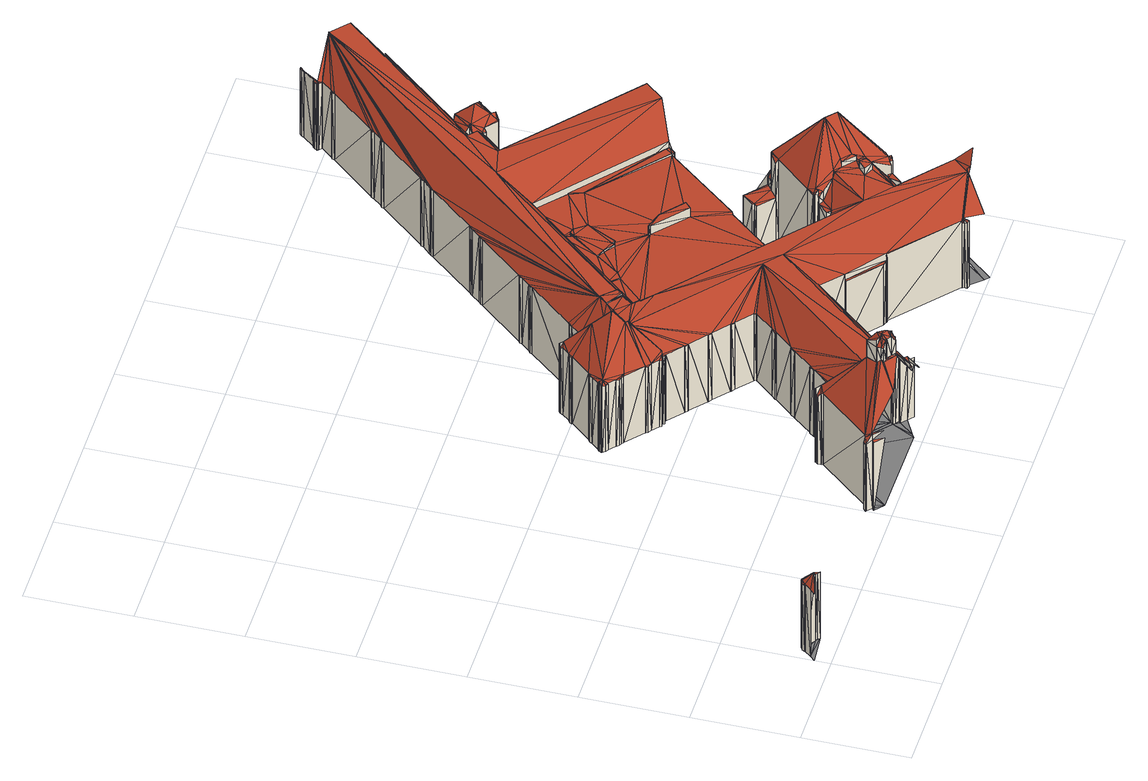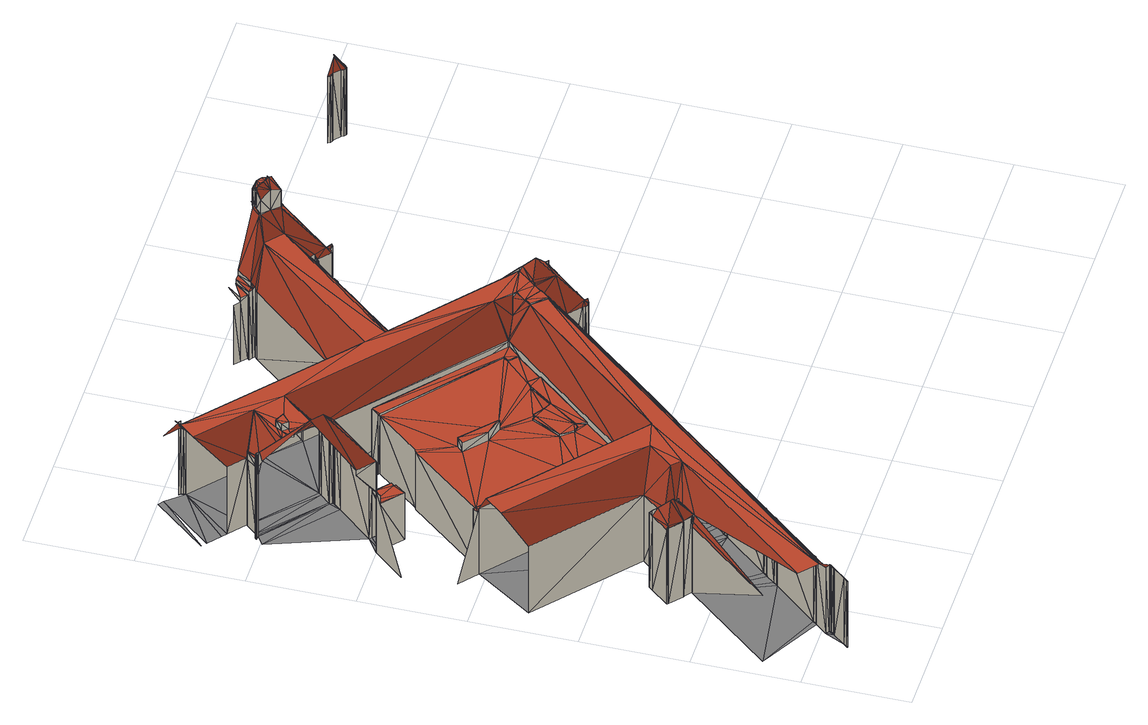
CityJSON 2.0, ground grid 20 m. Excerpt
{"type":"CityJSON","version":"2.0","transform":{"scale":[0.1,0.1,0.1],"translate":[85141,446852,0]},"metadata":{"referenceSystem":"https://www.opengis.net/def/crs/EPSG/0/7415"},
"CityObjects":{
"building1":{"type":"Building","attributes":{"oorspronkelijk_bouwjaar":1945,"status":"Pand in gebruik","geconstateerd":false,"h_maaiveld":0.002,"dak_type":"slanted","pw_datum":"2013-12-01","pw_actueel":"yes","pw_bron":"ahn3","reconstructie_methode":"tudelft3d-geoflow","versie_methode":"v21.03.1","kas_warenhuis":false,"ondergronds_type":"above ground","lod11_replace":false,"reconstruction_skipped":false},"geometry":[{"type":"MultiSurface","lod":"2.2","boundaries":[[[0,1,2]],[[1,3,4]],[[3,5,4]],[[0,3,1]],[[6,7,4]],[[8,9,5]],[[3,8,5]],[[8,10,9]],[[11,5,9]],[[3,10,8]],[[10,11,9]],[[5,12,4]],[[13,10,3]],[[10,14,11]],[[0,15,3]],[[13,3,16]],[[5,11,17]],[[18,14,10]],[[10,13,18]],[[3,15,16]],[[13,14,18]],[[19,11,14]],[[13,20,14]],[[21,20,13]],[[22,15,0]],[[14,20,23]],[[13,16,21]],[[21,23,20]],[[16,23,21]],[[16,24,23]],[[25,24,16]],[[23,24,26]],[[15,25,16]],[[25,22,24]],[[22,0,27]],[[24,22,26]],[[15,22,25]],[[23,19,14]],[[19,17,11]],[[23,26,19]],[[22,28,26]],[[28,19,26]],[[5,17,12]],[[12,6,4]],[[28,22,27]],[[28,17,19]],[[29,27,0]],[[27,17,28]],[[27,29,17]],[[30,29,0]],[[29,12,17]],[[29,31,12]],[[31,32,12]],[[12,32,33]],[[34,31,29]],[[31,34,32]],[[34,33,32]],[[33,6,12]],[[30,34,29]],[[34,6,33]],[[34,30,35]],[[35,6,34]],[[30,6,35]],[[36,37,38]],[[39,36,38]],[[36,40,37]],[[38,37,40]],[[36,39,41]],[[39,38,42]],[[43,42,44]],[[41,40,36]],[[45,39,46]],[[46,39,42]],[[46,42,43]],[[38,40,47]],[[39,48,41]],[[39,45,48]],[[47,42,38]],[[43,44,49]],[[50,45,46]],[[51,45,50]],[[51,52,45]],[[51,50,52]],[[41,47,40]],[[44,42,53]],[[43,49,46]],[[45,52,48]],[[48,47,41]],[[47,54,42]],[[48,55,47]],[[56,55,48]],[[48,52,57]],[[50,46,58]],[[52,50,58]],[[54,53,42]],[[48,57,56]],[[55,54,47]],[[56,54,55]],[[57,54,56]],[[52,59,57]],[[60,53,54]],[[57,60,54]],[[61,62,52]],[[52,62,59]],[[59,63,57]],[[64,57,63]],[[57,64,65]],[[65,60,57]],[[61,66,62]],[[61,67,66]],[[68,62,66]],[[69,62,68]],[[60,70,53]],[[68,66,71]],[[69,72,62]],[[73,69,68]],[[72,59,62]],[[72,69,74]],[[73,68,71]],[[72,63,59]],[[74,63,72]],[[73,75,69]],[[76,74,69]],[[77,73,78]],[[79,73,71]],[[80,74,81]],[[73,77,75]],[[75,76,69]],[[78,73,79]],[[78,75,77]],[[81,74,76]],[[66,67,71]],[[79,71,82]],[[83,81,76]],[[78,79,82]],[[80,84,74]],[[74,84,63]],[[78,85,75]],[[86,78,82]],[[75,85,76]],[[83,76,85]],[[71,67,82]],[[85,81,83]],[[80,81,84]],[[78,86,85]],[[86,82,87]],[[84,88,63]],[[63,88,64]],[[87,82,89]],[[85,86,90]],[[87,91,86]],[[85,92,81]],[[86,91,93]],[[81,92,84]],[[90,86,94]],[[85,90,95]],[[94,86,93]],[[91,89,96]],[[64,88,97]],[[98,96,99]],[[70,100,53]],[[64,97,65]],[[95,92,85]],[[91,96,101]],[[84,102,88]],[[94,95,90]],[[93,91,101]],[[101,96,98]],[[88,102,97]],[[93,101,103]],[[101,98,103]],[[65,104,60]],[[93,103,105]],[[104,106,60]],[[94,92,95]],[[103,98,105]],[[107,60,106]],[[108,104,65]],[[109,94,93]],[[104,107,106]],[[110,111,107]],[[108,107,104]],[[108,110,107]],[[92,102,84]],[[110,112,111]],[[109,93,105]],[[113,107,111]],[[112,110,108]],[[97,114,65]],[[109,115,94]],[[94,115,92]],[[112,113,111]],[[116,60,107]],[[114,108,65]],[[112,117,113]],[[118,119,112]],[[112,119,117]],[[116,107,113]],[[112,108,114]],[[98,120,105]],[[118,112,114]],[[117,116,113]],[[121,119,118]],[[119,121,117]],[[122,97,102]],[[115,109,123]],[[123,109,105]],[[115,123,92]],[[92,123,102]],[[118,114,121]],[[121,116,117]],[[122,114,97]],[[121,124,116]],[[123,105,125]],[[124,121,114]],[[120,125,105]],[[123,125,102]],[[102,125,126]],[[124,127,116]],[[70,60,116]],[[126,122,102]],[[126,125,120]],[[127,70,116]],[[114,128,124]],[[124,128,127]],[[122,129,114]],[[114,129,128]],[[128,70,127]],[[120,130,126]],[[131,129,122]],[[98,132,120]],[[126,130,122]],[[133,129,131]],[[129,133,134]],[[128,129,134]],[[133,131,134]],[[128,135,70]],[[135,136,70]],[[70,136,137]],[[135,128,138]],[[138,128,134]],[[135,138,136]],[[138,137,136]],[[138,139,137]],[[139,138,134]],[[139,140,137]],[[141,142,143]],[[144,141,143]],[[145,141,144]],[[145,142,141]],[[146,147,142]],[[145,146,142]],[[144,143,148]],[[146,149,147]],[[148,143,150]],[[147,151,142]],[[152,146,145]],[[143,142,151]],[[143,151,150]],[[147,149,151]],[[152,149,146]],[[153,145,144]],[[131,122,154]],[[153,144,148]],[[148,150,155]],[[152,145,153]],[[149,156,151]],[[150,151,157]],[[156,158,151]],[[159,148,155]],[[149,152,153]],[[157,155,150]],[[159,160,148]],[[160,153,148]],[[161,151,158]],[[156,149,162]],[[159,155,157]],[[156,161,158]],[[160,159,157]],[[157,151,161]],[[131,154,134]],[[149,153,162]],[[154,139,134]],[[139,163,140]],[[162,161,156]],[[160,157,164]],[[164,153,160]],[[165,157,161]],[[164,157,165]],[[162,153,166]],[[120,167,130]],[[162,168,161]],[[70,137,169]],[[170,165,171]],[[164,165,170]],[[170,171,172]],[[165,173,171]],[[172,164,170]],[[172,171,173]],[[174,153,164]],[[168,165,161]],[[137,140,175]],[[165,176,173]],[[177,164,172]],[[172,173,178]],[[154,122,179]],[[166,168,162]],[[180,172,178]],[[176,178,173]],[[180,177,172]],[[154,163,139]],[[132,167,120]],[[181,176,165]],[[174,164,177]],[[180,178,176]],[[177,180,176]],[[166,153,182]],[[181,165,168]],[[177,176,183]],[[183,176,184]],[[181,184,176]],[[174,177,183]],[[183,184,181]],[[166,185,168]],[[186,181,187]],[[174,183,181]],[[70,169,100]],[[174,181,186]],[[185,188,168]],[[168,189,181]],[[189,168,188]],[[185,166,182]],[[185,190,188]],[[140,163,175]],[[191,190,185]],[[190,189,188]],[[191,185,182]],[[192,193,163]],[[154,192,163]],[[186,187,194]],[[191,189,190]],[[182,189,191]],[[186,194,174]],[[187,181,195]],[[192,196,193]],[[179,122,197]],[[163,193,198]],[[154,179,192]],[[132,199,167]],[[200,196,192]],[[198,193,196]],[[179,200,192]],[[201,199,202]],[[169,137,175]],[[153,174,203]],[[169,204,100]],[[194,187,195]],[[200,198,196]],[[167,205,130]],[[179,198,200]],[[206,207,208]],[[130,205,209]],[[202,208,210]],[[189,211,181]],[[182,153,212]],[[163,198,175]],[[182,211,189]],[[167,199,201]],[[213,195,214]],[[194,195,213]],[[213,214,215]],[[195,216,214]],[[215,194,213]],[[215,214,216]],[[195,217,216]],[[218,194,215]],[[197,122,219]],[[215,216,217]],[[201,202,210]],[[204,169,220]],[[221,215,217]],[[221,218,215]],[[203,174,194]],[[208,207,222]],[[218,221,217]],[[179,223,198]],[[210,208,222]],[[224,204,220]],[[206,225,207]],[[218,217,226]],[[167,201,227]],[[227,205,167]],[[228,153,203]],[[226,217,229]],[[230,211,182]],[[205,231,169]],[[227,201,231]],[[205,169,209]],[[225,232,233]],[[227,231,205]],[[169,231,234]],[[231,201,210]],[[235,153,228]],[[169,234,220]],[[198,223,175]],[[209,169,175]],[[236,229,217]],[[226,237,218]],[[226,229,238]],[[218,239,194]],[[238,229,240]],[[240,226,238]],[[231,241,234]],[[220,234,242]],[[240,229,243]],[[207,220,242]],[[212,153,235]],[[241,231,210]],[[242,234,244]],[[222,207,242]],[[241,244,234]],[[207,233,220]],[[210,222,241]],[[244,222,242]],[[241,222,244]],[[237,226,240]],[[236,243,229]],[[245,240,243]],[[237,246,218]],[[197,223,179]],[[230,182,212]],[[225,233,207]],[[220,233,224]],[[181,247,195]],[[245,243,236]],[[237,240,245]],[[248,249,250]],[[251,249,248]],[[251,236,249]],[[245,236,251]],[[248,250,252]],[[252,250,249]],[[253,251,248]],[[252,249,236]],[[253,245,251]],[[218,246,239]],[[254,237,245]],[[253,248,252]],[[233,255,224]],[[239,203,194]],[[253,256,245]],[[254,245,256]],[[246,237,254]],[[257,258,211]],[[230,257,211]],[[259,256,253]],[[254,256,259]],[[260,253,252]],[[259,253,261]],[[257,262,258]],[[211,258,263]],[[230,262,257]],[[254,259,264]],[[265,122,130]],[[255,266,224]],[[261,253,260]],[[267,260,252]],[[259,261,264]],[[262,263,258]],[[261,260,267]],[[264,261,267]],[[211,247,181]],[[175,223,268]],[[195,247,217]],[[211,263,269]],[[270,262,230]],[[246,254,271]],[[262,269,263]],[[272,273,223]],[[197,272,223]],[[270,269,262]],[[272,274,273]],[[223,273,274]],[[197,275,272]],[[276,246,271]],[[264,277,254]],[[264,267,278]],[[270,230,212]],[[247,236,217]],[[275,274,272]],[[223,274,268]],[[275,197,219]],[[239,279,203]],[[271,254,277]],[[235,228,203]],[[270,280,269]],[[275,268,274]],[[219,268,275]],[[277,264,278]],[[281,280,270]],[[279,282,203]],[[283,270,212]],[[283,281,270]],[[284,271,277]],[[203,285,235]],[[247,211,269]],[[286,278,287]],[[288,269,280]],[[277,278,286]],[[281,289,280]],[[286,287,290]],[[289,291,280]],[[292,287,278]],[[284,277,286]],[[285,212,235]],[[293,280,291]],[[294,289,281]],[[295,286,290]],[[292,290,287]],[[295,284,286]],[[289,293,291]],[[294,293,289]],[[283,294,281]],[[219,296,268]],[[295,290,292]],[[284,295,292]],[[219,122,265]],[[297,294,283]],[[294,298,293]],[[297,299,294]],[[300,280,293]],[[203,282,285]],[[301,271,284]],[[294,299,298]],[[297,283,299]],[[293,298,302]],[[130,209,303]],[[299,304,298]],[[305,299,283]],[[304,306,298]],[[302,298,306]],[[304,299,305]],[[300,293,302]],[[304,305,306]],[[305,302,306]],[[280,300,288]],[[305,307,302]],[[308,305,283]],[[309,212,285]],[[308,307,305]],[[288,247,269]],[[284,292,310]],[[307,308,302]],[[283,311,308]],[[312,212,309]],[[212,313,283]],[[308,300,302]],[[314,212,312]],[[315,212,314]],[[308,316,300]],[[301,317,271]],[[279,318,282]],[[252,236,319]],[[308,311,320]],[[300,316,288]],[[320,316,308]],[[311,288,320]],[[320,288,316]],[[285,282,321]],[[322,296,219]],[[323,321,282]],[[252,319,267]],[[285,321,324]],[[285,324,309]],[[321,323,324]],[[309,324,323]],[[313,212,315]],[[301,284,310]],[[311,283,313]],[[325,309,323]],[[323,282,326]],[[325,312,309]],[[312,327,328]],[[328,314,312]],[[328,327,314]],[[311,247,288]],[[325,323,326]],[[326,312,325]],[[327,312,326]],[[327,326,314]],[[279,329,318]],[[330,310,331]],[[319,278,267]],[[301,310,330]],[[209,175,303]],[[330,331,332]],[[333,301,330]],[[334,331,310]],[[313,247,311]],[[282,318,326]],[[333,330,332]],[[334,332,331]],[[317,301,333]],[[335,336,296]],[[322,335,296]],[[337,315,314]],[[333,332,334]],[[317,333,334]],[[326,337,314]],[[338,313,315]],[[335,339,336]],[[279,340,329]],[[322,341,335]],[[336,339,296]],[[313,338,247]],[[292,278,342]],[[319,236,247]],[[175,268,343]],[[344,339,335]],[[341,344,335]],[[317,334,345]],[[341,339,344]],[[346,338,315]],[[338,347,247]],[[346,315,337]],[[292,342,310]],[[318,329,348]],[[326,318,349]],[[337,326,349]],[[329,350,348]],[[348,350,351]],[[352,317,345]],[[347,353,247]],[[354,346,337]],[[318,348,349]],[[354,337,355]],[[338,346,347]],[[348,351,356]],[[357,345,358]],[[342,334,310]],[[350,329,340]],[[352,345,357]],[[341,359,339]],[[317,265,271]],[[357,358,360]],[[345,360,358]],[[361,352,357]],[[351,350,362]],[[265,322,219]],[[361,357,360]],[[363,360,345]],[[364,352,361]],[[365,346,354]],[[349,348,356]],[[361,360,363]],[[366,337,349]],[[354,367,365]],[[364,361,363]],[[347,368,353]],[[337,366,355]],[[268,296,343]],[[367,354,355]],[[368,369,353]],[[362,356,351]],[[347,370,368]],[[369,371,353]],[[340,362,350]],[[346,370,347]],[[368,371,369]],[[345,334,342]],[[370,371,368]],[[319,247,353]],[[349,356,366]],[[356,355,366]],[[364,363,372]],[[279,265,340]],[[373,359,341]],[[362,355,356]],[[365,374,346]],[[346,374,375]],[[342,278,319]],[[367,376,365]],[[367,355,374]],[[342,363,345]],[[265,341,322]],[[374,355,362]],[[265,130,377]],[[376,374,365]],[[375,374,378]],[[379,364,372]],[[376,367,374]],[[319,353,371]],[[343,296,339]],[[377,130,303]],[[352,265,317]],[[340,380,362]],[[363,342,372]],[[381,382,359]],[[373,381,359]],[[379,372,383]],[[381,384,382]],[[383,372,385]],[[359,382,385]],[[373,384,381]],[[384,379,383]],[[384,385,382]],[[384,383,385]],[[374,362,386]],[[265,352,364]],[[265,373,341]],[[342,385,372]],[[340,387,380]],[[362,380,386]],[[303,175,343]],[[343,339,359]],[[374,386,388]],[[379,265,364]],[[389,370,346]],[[370,389,371]],[[380,390,386]],[[388,386,390]],[[380,387,390]],[[388,390,391]],[[387,391,390]],[[265,384,373]],[[388,391,319]],[[265,379,384]],[[391,342,319]],[[385,343,359]],[[319,371,392]],[[340,265,377]],[[389,392,371]],[[389,346,393]],[[394,393,346]],[[395,319,392]],[[396,394,346]],[[303,343,397]],[[397,343,398]],[[377,303,397]],[[389,399,392]],[[399,400,392]],[[340,401,387]],[[397,398,402]],[[389,393,399]],[[400,395,392]],[[399,395,400]],[[393,395,399]],[[342,403,385]],[[377,397,402]],[[402,398,404]],[[393,405,395]],[[391,403,342]],[[387,401,391]],[[375,378,406]],[[340,377,407]],[[394,405,393]],[[408,404,409]],[[410,404,408]],[[411,396,346]],[[402,404,410]],[[374,412,378]],[[403,343,385]],[[374,388,413]],[[394,414,405]],[[414,415,405]],[[415,416,405]],[[414,394,396]],[[414,416,415]],[[396,416,414]],[[408,409,417]],[[377,402,418]],[[409,404,419]],[[410,408,417]],[[388,319,420]],[[402,410,421]],[[417,409,419]],[[403,398,343]],[[410,417,421]],[[418,402,421]],[[422,411,346]],[[319,395,420]],[[403,404,398]],[[417,419,423]],[[423,419,424]],[[425,422,346]],[[396,426,416]],[[424,419,427]],[[423,424,428]],[[417,423,421]],[[428,424,429]],[[430,428,431]],[[432,428,429]],[[431,428,432]],[[429,424,427]],[[421,423,428]],[[430,421,428]],[[429,427,432]],[[433,430,431]],[[431,432,427]],[[418,430,433]],[[433,431,427]],[[407,401,340]],[[418,421,430]],[[425,346,434]],[[403,419,404]],[[395,405,420]],[[391,401,403]],[[405,416,420]],[[411,426,396]],[[419,403,427]],[[377,418,435]],[[433,427,436]],[[436,418,433]],[[434,346,437]],[[435,407,377]],[[374,413,412]],[[413,388,420]],[[426,420,416]],[[436,427,438]],[[412,406,378]],[[411,439,426]],[[439,440,426]],[[440,441,426]],[[439,411,422]],[[439,441,440]],[[422,441,439]],[[346,375,442]],[[422,443,441]],[[435,418,436]],[[425,443,422]],[[407,444,401]],[[445,438,446]],[[445,446,447]],[[448,447,449]],[[448,449,450]],[[436,438,445]],[[446,438,451]],[[425,452,443]],[[447,446,451]],[[453,447,448]],[[449,447,451]],[[436,445,454]],[[455,438,427]],[[447,454,445]],[[456,449,451]],[[457,453,448]],[[458,448,450]],[[449,456,450]],[[457,448,458]],[[455,427,403]],[[453,454,447]],[[452,459,443]],[[451,438,456]],[[460,454,453]],[[460,453,457]],[[407,461,444]],[[459,462,443]],[[452,425,434]],[[401,444,403]],[[452,462,459]],[[444,463,403]],[[434,462,452]],[[407,464,461]],[[420,426,441]],[[465,463,444]],[[444,461,465]],[[466,465,461]],[[467,466,461]],[[467,464,466]],[[467,461,464]],[[441,443,420]],[[466,468,465]],[[465,469,463]],[[466,464,468]],[[470,436,454]],[[460,470,454]],[[407,471,464]],[[468,469,465]],[[420,443,462]],[[407,472,473]],[[472,407,435]],[[460,474,475]],[[464,476,468]],[[477,478,468]],[[468,479,469]],[[478,480,481]],[[480,482,481]],[[478,479,468]],[[478,481,479]],[[483,480,478]],[[481,482,479]],[[484,480,483]],[[484,482,480]],[[485,486,482]],[[484,485,482]],[[463,487,403]],[[477,468,476]],[[488,478,477]],[[483,478,489]],[[483,489,484]],[[488,477,476]],[[488,489,478]],[[485,490,486]],[[407,473,491]],[[486,490,482]],[[492,485,484]],[[490,479,482]],[[475,470,460]],[[491,471,407]],[[464,471,476]],[[434,493,462]],[[435,436,470]],[[484,489,492]],[[494,490,485]],[[492,494,485]],[[489,488,471]],[[488,476,471]],[[492,490,494]],[[463,469,495]],[[438,496,497]],[[472,498,473]],[[489,471,499]],[[475,435,470]],[[455,403,487]],[[493,420,462]],[[500,469,479]],[[501,435,475]],[[501,475,502]],[[472,435,503]],[[497,504,505]],[[506,473,507]],[[435,501,502]],[[506,508,473]],[[491,509,471]],[[455,510,438]],[[499,471,509]],[[472,511,512]],[[413,420,513]],[[507,473,498]],[[472,514,498]],[[491,473,508]],[[509,491,499]],[[463,495,487]],[[506,507,515]],[[472,503,511]],[[515,508,506]],[[413,513,406]],[[472,512,516]],[[489,517,492]],[[437,493,434]],[[491,518,499]],[[479,490,519]],[[435,502,503]],[[518,491,508]],[[438,510,520]],[[413,406,412]],[[492,521,490]],[[507,498,522]],[[516,523,472]],[[515,507,524]],[[514,472,523]],[[489,499,517]],[[524,507,522]],[[515,524,508]],[[499,518,525]],[[524,522,508]],[[520,496,438]],[[518,526,525]],[[502,527,503]],[[469,528,495]],[[529,518,508]],[[529,508,522]],[[498,514,522]],[[526,518,529]],[[530,512,531]],[[511,532,512]],[[511,455,532]],[[531,512,532]],[[532,455,487]],[[528,469,500]],[[526,533,525]],[[530,516,512]],[[531,516,530]],[[534,526,529]],[[534,533,526]],[[529,522,535]],[[511,510,455]],[[536,375,406]],[[531,532,537]],[[495,532,487]],[[522,514,535]],[[517,499,525]],[[479,519,500]],[[511,503,538]],[[539,534,529]],[[529,535,540]],[[531,541,516]],[[539,529,540]],[[542,534,539]],[[533,534,542]],[[539,540,535]],[[542,539,533]],[[517,543,492]],[[543,521,492]],[[538,510,511]],[[437,346,442]],[[535,544,539]],[[541,531,537]],[[537,532,495]],[[544,533,539]],[[514,544,535]],[[545,514,523]],[[514,545,544]],[[546,547,548]],[[516,549,523]],[[523,544,545]],[[519,490,521]],[[437,550,493]],[[517,525,533]],[[551,549,516]],[[541,551,516]],[[550,552,493]],[[553,547,546]],[[554,555,553]],[[550,437,556]],[[552,557,493]],[[553,555,547]],[[523,549,558]],[[551,541,549]],[[550,557,552]],[[541,537,549]],[[546,548,559]],[[558,560,523]],[[558,549,537]],[[537,495,528]],[[556,557,550]],[[523,561,544]],[[560,562,523]],[[558,537,528]],[[547,563,548]],[[553,546,559]],[[500,558,528]],[[560,558,562]],[[523,562,561]],[[562,558,500]],[[554,564,555]],[[565,554,553]],[[547,555,564]],[[566,533,544]],[[559,548,563]],[[562,500,567]],[[568,562,567]],[[556,569,557]],[[568,570,562]],[[500,571,567]],[[513,420,572]],[[561,562,570]],[[568,567,571]],[[571,500,573]],[[570,568,571]],[[420,493,574]],[[570,571,575]],[[576,570,575]],[[533,566,517]],[[565,564,554]],[[561,570,577]],[[571,573,575]],[[570,576,577]],[[561,566,544]],[[577,578,561]],[[569,579,557]],[[580,559,543]],[[521,559,563]],[[559,581,553]],[[543,559,521]],[[553,581,565]],[[582,563,547]],[[580,581,559]],[[569,583,579]],[[584,406,585]],[[586,580,543]],[[583,587,579]],[[588,543,517]],[[564,582,547]],[[566,561,589]],[[587,590,579]],[[583,569,591]],[[583,590,587]],[[521,563,582]],[[591,590,583]],[[574,493,557]],[[586,581,580]],[[406,513,592]],[[588,586,543]],[[565,593,564]],[[565,581,594]],[[566,595,517]],[[586,596,581]],[[581,596,597]],[[588,596,586]],[[579,574,557]],[[517,595,588]],[[593,565,594]],[[594,581,597]],[[596,594,597]],[[593,582,564]],[[598,521,582]],[[599,594,596]],[[588,600,596]],[[599,596,601]],[[579,590,574]],[[599,593,594]],[[602,593,599]],[[602,599,601]],[[601,596,600]],[[595,600,588]],[[602,601,593]],[[593,598,582]],[[585,406,592]],[[601,598,593]],[[603,420,574]],[[604,584,585]],[[591,605,590]],[[572,420,603]],[[606,604,585]],[[601,607,598]],[[592,513,572]],[[608,574,590]],[[584,604,609]],[[610,605,591]],[[606,611,604]],[[590,612,608]],[[606,574,613]],[[585,614,606]],[[609,615,584]],[[590,605,616]],[[442,375,536]],[[604,611,609]],[[590,616,612]],[[556,437,442]],[[613,611,606]],[[613,574,608]],[[584,615,617]],[[569,556,442]],[[618,619,609]],[[572,603,620]],[[610,621,605]],[[609,619,615]],[[609,611,618]],[[622,619,623]],[[611,619,618]],[[621,624,605]],[[622,625,619]],[[536,406,584]],[[626,605,624]],[[621,610,627]],[[619,625,615]],[[614,585,592]],[[623,619,611]],[[621,626,624]],[[628,629,622]],[[622,629,625]],[[630,622,623]],[[628,622,630]],[[627,626,621]],[[606,631,574]],[[625,629,615]],[[591,569,442]],[[623,611,632]],[[629,628,630]],[[632,611,613]],[[633,623,632]],[[630,623,633]],[[612,613,608]],[[632,613,633]],[[633,613,612]],[[627,634,626]],[[629,617,615]],[[574,631,603]],[[605,626,635]],[[633,612,636]],[[630,633,637]],[[638,634,627]],[[630,639,629]],[[640,633,636]],[[636,612,641]],[[633,640,642]],[[633,642,637]],[[638,643,634]],[[630,637,644]],[[635,626,634]],[[643,645,634]],[[641,612,646]],[[629,639,617]],[[647,634,645]],[[638,648,643]],[[644,639,630]],[[640,636,641]],[[642,640,641]],[[643,647,645]],[[642,641,649]],[[650,642,649]],[[616,605,635]],[[648,647,643]],[[641,646,649]],[[642,650,651]],[[652,650,649]],[[651,637,642]],[[647,635,634]],[[652,649,646]],[[651,650,652]],[[644,637,653]],[[654,646,612]],[[651,652,637]],[[612,616,654]],[[639,655,617]],[[610,591,442]],[[606,614,656]],[[657,644,653]],[[639,658,655]],[[639,644,657]],[[639,659,658]],[[658,660,655]],[[659,616,660]],[[658,659,660]],[[660,616,635]],[[661,637,652]],[[653,637,661]],[[639,657,659]],[[656,631,606]],[[659,654,616]],[[652,646,662]],[[657,654,659]],[[661,657,653]],[[646,654,663]],[[657,664,654]],[[664,665,654]],[[662,661,652]],[[646,663,666]],[[665,663,654]],[[664,657,667]],[[664,663,665]],[[662,646,666]],[[648,668,647]],[[667,657,661]],[[667,663,664]],[[669,667,661]],[[669,661,670]],[[617,671,584]],[[670,661,662]],[[669,672,667]],[[667,672,663]],[[663,673,666]],[[669,670,672]],[[610,442,627]],[[670,662,666]],[[670,666,673]],[[672,673,663]],[[672,670,673]],[[627,442,638]],[[638,442,648]],[[674,668,648]],[[617,655,675]],[[647,676,635]],[[675,655,660]],[[660,635,675]],[[442,674,648]],[[674,677,668]],[[677,678,668]],[[676,647,668]],[[679,668,678]],[[680,677,674]],[[677,679,678]],[[680,679,677]],[[536,584,671]],[[680,681,679]],[[682,681,680]],[[683,684,685]],[[686,683,685]],[[686,685,687]],[[688,687,689]],[[683,690,684]],[[691,686,692]],[[692,686,687]],[[693,685,684]],[[683,686,690]],[[692,687,688]],[[686,691,694]],[[688,689,695]],[[687,685,693]],[[696,689,687]],[[688,695,692]],[[691,692,694]],[[686,694,690]],[[690,693,684]],[[695,689,696]],[[692,695,694]],[[695,696,681]],[[682,695,681]],[[693,697,687]],[[697,696,687]],[[690,694,698]],[[690,699,693]],[[681,696,697]],[[700,680,674]],[[701,699,690]],[[693,699,697]],[[698,701,690]],[[701,697,699]],[[698,697,701]],[[679,676,668]],[[694,702,698]],[[681,697,703]],[[700,682,680]],[[698,702,697]],[[695,700,694]],[[700,695,682]],[[702,703,697]],[[702,704,703]],[[704,705,703]],[[704,702,705]],[[705,706,703]],[[702,707,705]],[[706,708,703]],[[705,709,706]],[[710,709,705]]],"semantics":{"surfaces":[{"type":"RoofSurface"},{"type":"WallSurface"},{"type":"GroundSurface"}],"values":[0,1,1,0,2,1,1,1,2,0,1,2,0,1,0,0,2,1,0,0,1,2,1,1,1,2,0,1,1,1,1,2,0,1,0,1,1,2,2,2,1,1,2,2,0,1,0,1,1,0,1,1,1,2,0,1,1,2,0,1,0,1,1,1,1,1,2,0,1,1,1,1,1,1,2,0,0,2,1,1,1,0,1,1,2,0,0,1,2,1,1,0,1,0,2,0,2,1,1,0,2,1,0,0,0,0,0,1,0,0,1,1,2,1,1,0,1,0,1,1,1,0,0,1,1,1,1,0,1,0,0,0,0,1,1,1,1,0,1,0,1,0,0,0,0,1,1,1,1,0,0,0,0,0,0,0,0,1,1,0,2,0,0,1,1,0,0,1,0,1,1,1,1,1,0,0,2,0,0,1,1,1,1,1,1,1,2,0,0,1,0,1,2,0,1,1,1,2,0,0,1,2,0,1,0,1,1,0,1,0,1,0,1,1,0,0,1,1,1,2,0,1,2,0,1,0,0,1,0,0,0,0,1,1,0,0,1,1,2,0,0,1,1,1,0,1,1,1,0,1,1,1,1,1,1,2,0,2,2,1,1,0,0,0,1,0,1,2,1,1,1,2,0,0,2,0,1,1,1,2,0,0,0,1,1,1,0,2,1,0,0,1,2,1,1,1,2,0,1,0,2,2,2,0,1,0,1,1,2,0,1,0,2,0,1,1,0,2,1,1,2,0,1,1,1,1,2,1,1,2,2,0,1,2,1,2,0,1,1,1,1,1,0,2,1,0,2,0,1,1,2,0,0,2,0,2,1,1,0,1,0,0,1,2,0,2,1,1,1,1,1,2,0,1,2,0,0,1,0,2,1,0,0,0,1,1,1,2,0,1,1,0,0,1,1,1,1,1,1,1,1,0,0,2,2,1,2,0,1,0,1,0,1,2,1,1,0,0,2,1,1,1,1,1,1,0,2,1,0,1,0,1,1,2,1,1,1,1,1,1,1,2,0,2,0,0,1,1,1,0,0,1,1,1,1,1,1,1,1,1,2,0,0,0,1,1,2,0,1,1,1,2,2,2,2,0,1,1,1,1,1,1,2,0,1,0,1,0,2,1,2,0,1,0,0,1,1,1,1,1,0,0,0,0,0,2,1,2,1,1,1,1,2,0,0,2,0,1,2,0,1,1,0,1,1,1,0,1,1,1,2,0,0,1,0,2,0,1,0,1,2,0,2,1,1,2,1,0,0,0,2,1,1,0,0,0,1,0,0,1,0,0,2,0,2,1,1,1,0,1,1,2,1,1,1,0,0,1,0,0,0,1,1,0,1,1,0,1,1,0,0,1,2,1,1,1,0,2,1,0,1,2,0,1,1,0,1,1,0,1,1,0,0,2,1,2,2,2,1,0,1,1,0,1,0,2,1,0,0,1,1,1,1,1,1,1,0,0,1,2,1,1,1,0,1,2,0,1,0,1,2,0,1,1,1,0,0,1,1,0,2,1,1,0,0,2,0,0,1,2,1,2,1,0,1,0,1,0,1,1,2,0,1,2,0,0,0,1,1,1,1,2,2,0,0,0,2,1,1,1,1,1,2,0,0,1,1,0,0,0,2,0,0,1,2,0,0,0,1,1,0,1,0,1,0,1,0,1,2,2,0,1,0,0,2,0,1,1,0,1,1,0,1,0,2,1,1,2,0,1,1,1,1,0,0,1,1,1,0,1,1,2,0,1,1,2,0,1,1,1,0,2,0,1,1,1,2,0,1,0,2,2,1,1,0,1,2,1,0,1,1,1,1,2,0,1,2,0,1,0,1,0,1,0,2,2,1,2,1,2,0,1,0,0,0,0,1,2,1,1,1,1,2,0,1,1,1,1,0,1,0,1,1,1,1,1,2,1,1,1,1,0,2,0,2,0,1,2,0,2,1,1,2,1,0,0,2,0,1,1,1,1,0,2,1,0,1,1,0,1,2,1,1,0,0,1,0,1,2,0,0,0,0,1,1,1,1,1,1,1,2,0,1,1,1,2,1,0,1,0,1,0,1,0,2,0,2,1,0,0,1,0,0,1,0,0,1,1,2,2,0,0,1,2,2,2,1,0,0,2,1,1,1,1,2,0,0,1,1,0,0,1,2,0,0,1,0,0,0,1,0,2,0,0,2,0,1,1,0,0,0,0,1,1,0,1,2,1,0,2,0,0,0,1,1,0,1,1,1,2,0,1,0,1,0,0,1,0,1,1,0,0,2,0,1,0,0,1,1,0,1,1,0,1,1,0,0,1,1,0,0,1,1,1,0,0,2,1,0,1,0,1,1,1,0,2,1,0,1,1,1,1,1,0,1,1,0,0,1,2,0,1,1,0,1,1,0,2,0,1,1,1,1,0,2,1,0,1,2,1,2,1,1,0,1,0,2,0,0,1,1,1,1,0,1,0,2,1,1,0,0,1,0,2,0,2,0,1,2,1,2,1,0,0,1,0,0,1,1,1,2,0,0,0,1,1,2,1,1,0,2,1,1,0,0,1,1,1,0,1,2,0,1,1,0,1,0,2,0,1,0,2,1,0,0,2,1,0,2,0,0,1,0,0,1,1,1,0,0,1,1,1,1,0,2,0,0,0,1,1,1,1,0,0,1,1,1,0,1,1,1,0,0,1,1,1,1,0,2,2,1,0,1,0,1,2,0,0,1,0,2,1,2,0,2,0,0,1,1,1,1,1,2,1,2,0,1,0,2,1,1,0,2,1,2,1,0,0,0,1,0,0,1,1,1,1,0,0,0,1,1,1,1,0,2,1,1,0,2,2,0,1,1,1,0,1,1,0,0,0,1,1,2,0,0,1,1,1,1,0,0,1,0,2,0,1,0,1,1,2,2,0,1,1,0,1,1,1,1,1,1,1,1,1,2,0,1,0,1,2,2,0,1,0,1,1,0,1,1,2,2,0,1,2,0,1,2,0,1,1,2,0,2,0,1,0,0,1,1,1,0,1,0,2,1,1]}}]},
"building2":{"type":"Building","attributes":{"oorspronkelijk_bouwjaar":2010,"status":"Pand in gebruik","geconstateerd":false,"h_maaiveld":0.306,"dak_type":"multiple horizontal","pw_datum":"2013-12-01","pw_actueel":"yes","pw_bron":"ahn3","reconstructie_methode":"tudelft3d-geoflow","versie_methode":"v21.03.1","kas_warenhuis":false,"ondergronds_type":"above ground","lod11_replace":false,"reconstruction_skipped":false},"geometry":[{"type":"Solid","lod":"2.2","boundaries":[[[[711,712,713]],[[714,715,716]],[[717,713,718]],[[714,719,720]],[[721,715,714]],[[714,722,717]],[[723,716,724]],[[715,724,716]],[[714,717,719]],[[725,713,726]],[[714,716,722]],[[718,719,717]],[[712,718,713]],[[711,713,725]],[[727,722,716]],[[728,727,716]],[[729,717,727]],[[727,717,722]],[[730,714,720]],[[731,730,720]],[[732,718,733]],[[733,718,712]],[[734,735,736]],[[736,735,737]],[[738,739,740]],[[741,738,740]],[[742,743,734]],[[734,743,735]],[[744,711,725]],[[745,744,725]],[[746,747,748]],[[749,746,748]],[[745,725,750]],[[750,725,726]],[[751,733,744]],[[744,733,711]],[[711,733,712]],[[752,753,754]],[[754,753,755]],[[756,757,753]],[[752,756,753]],[[757,713,717]],[[729,757,717]],[[750,726,757]],[[756,750,757]],[[757,726,713]],[[736,737,758]],[[759,736,758]],[[731,720,748]],[[748,720,719]],[[760,723,761]],[[761,723,724]],[[762,728,760]],[[760,728,723]],[[723,728,716]],[[763,764,765]],[[766,763,765]],[[767,768,769]],[[769,768,770]],[[771,772,773]],[[773,772,774]],[[775,776,763]],[[763,776,764]],[[769,770,762]],[[762,770,728]],[[777,721,730]],[[778,777,730]],[[730,721,714]],[[779,780,743]],[[742,779,743]],[[749,748,732]],[[781,749,732]],[[718,732,719]],[[732,748,719]],[[741,740,782]],[[782,740,783]],[[782,783,747]],[[746,782,747]],[[759,758,780]],[[779,759,780]],[[766,765,739]],[[738,766,739]],[[781,732,784]],[[784,732,785]],[[784,785,786]],[[786,785,787]],[[773,774,788]],[[788,774,789]],[[788,789,776]],[[775,788,776]],[[778,730,768]],[[767,778,768]],[[790,715,777]],[[777,715,721]],[[761,724,790]],[[790,724,715]],[[754,755,733]],[[751,754,733]],[[786,787,772]],[[771,786,772]],[[745,750,756]],[[744,745,752]],[[752,745,756]],[[751,752,754]],[[744,752,751]],[[734,779,742]],[[736,759,734]],[[734,759,779]],[[761,790,762]],[[769,790,777]],[[778,769,777]],[[767,769,778]],[[762,760,761]],[[769,762,790]],[[781,786,771]],[[741,782,738]],[[784,786,781]],[[781,771,749]],[[746,749,771]],[[771,773,782]],[[746,771,782]],[[773,788,775]],[[773,775,782]],[[775,763,766]],[[775,766,782]],[[766,738,782]],[[733,755,785]],[[787,785,758]],[[757,758,753]],[[758,785,755]],[[765,764,737]],[[764,789,737]],[[739,768,731]],[[783,740,747]],[[731,768,730]],[[739,748,740]],[[739,731,748]],[[770,768,765]],[[740,748,747]],[[765,768,739]],[[732,733,785]],[[727,728,743]],[[764,776,789]],[[727,743,780]],[[780,729,727]],[[787,774,772]],[[743,728,735]],[[774,787,789]],[[780,758,757]],[[735,728,770]],[[789,758,737]],[[753,758,755]],[[729,780,757]],[[787,758,789]],[[765,737,735]],[[735,770,765]]]],"semantics":{"surfaces":[{"type":"GroundSurface"},{"type":"WallSurface"},{"type":"RoofSurface"}],"values":[[0,0,0,0,0,0,0,0,0,0,0,0,0,0,1,1,1,1,1,1,1,1,1,1,1,1,1,1,1,1,1,1,1,1,1,1,1,1,1,1,1,1,1,1,1,1,1,1,1,1,1,1,1,1,1,1,1,1,1,1,1,1,1,1,1,1,1,1,1,1,1,1,1,1,1,1,1,1,1,1,1,1,1,1,1,1,1,1,1,1,1,1,1,1,1,1,1,1,1,1,2,2,2,2,2,2,2,2,2,2,2,2,2,2,2,2,2,2,2,2,2,2,2,2,2,2,2,2,2,2,2,2,2,2,2,2,2,2,2,2,2,2,2,2,2,2,2,2,2,2,2,2,2,2,2,2]]}}]}
},
"vertices":[
[31,40,177],[10,39,155],[2,31,155],[21,52,155],[10,39,0],[21,52,0],[60,36,0],[2,31,0],[20,53,154],[20,53,0],[23,58,152],[23,58,0],[51,43,0],[28,61,155],[28,61,0],[31,61,157],[30,61,156],[38,54,0],[28,61,154],[35,59,0],[29,62,0],[29,62,155],[31,61,154],[30,61,0],[30,62,0],[30,62,156],[31,61,0],[38,54,155],[35,59,153],[51,43,155],[60,36,155],[52,43,154],[52,43,0],[57,41,0],[57,41,153],[60,36,154],[401,48,154],[401,48,0],[402,47,0],[402,47,155],[406,53,0],[406,53,154],[411,39,0],[407,35,157],[407,35,0],[411,39,172],[411,39,159],[411,51,0],[411,51,162],[424,20,157],[411,39,171],[411,39,173],[412,40,173],[424,20,0],[415,52,0],[412,52,0],[412,52,162],[415,52,165],[429,23,170],[503,55,257],[499,151,0],[482,20,215],[503,48,265],[503,56,257],[516,77,252],[499,151,165],[503,43,260],[525,26,261],[503,43,291],[503,48,292],[533,148,0],[508,41,262],[503,55,292],[508,41,304],[503,56,293],[509,46,308],[509,50,309],[508,41,306],[511,40,307],[511,40,264],[503,56,308],[509,52,310],[519,34,264],[509,50,312],[516,77,292],[518,51,311],[519,34,307],[527,28,294],[516,77,254],[527,28,265],[529,43,312],[531,32,298],[531,63,302],[533,34,299],[533,41,308],[526,49,313],[531,32,260],[517,79,251],[535,31,256],[527,28,261],[609,18,0],[535,31,294],[531,63,255],[533,34,260],[499,155,162],[538,38,259],[499,155,0],[500,155,0],[500,155,162],[538,38,302],[498,161,155],[498,161,0],[501,164,155],[501,164,0],[511,157,173],[538,38,304],[507,164,0],[502,166,0],[501,164,174],[502,166,171],[549,47,255],[507,164,168],[542,90,216],[548,49,290],[510,167,162],[548,49,258],[548,49,255],[510,167,0],[533,148,162],[531,142,170],[575,62,216],[538,136,169],[607,25,172],[531,142,157],[537,149,157],[534,150,158],[534,150,0],[535,149,0],[535,149,158],[536,151,154],[536,151,0],[428,530,154],[428,530,0],[428,529,0],[428,529,154],[428,530,155],[428,531,155],[428,531,0],[432,524,152],[430,535,152],[432,524,0],[430,535,0],[430,535,162],[435,530,162],[566,186,154],[437,521,0],[430,536,152],[437,522,0],[430,536,0],[437,521,153],[437,522,154],[435,539,0],[435,539,154],[566,186,0],[450,511,154],[450,511,0],[446,552,154],[632,54,172],[446,552,0],[632,62,0],[450,510,153],[450,510,0],[453,506,152],[453,506,0],[465,501,157],[636,66,0],[458,504,0],[458,504,154],[458,503,0],[573,194,154],[458,503,153],[465,501,0],[454,561,154],[461,501,154],[461,501,0],[449,558,152],[463,500,154],[463,500,0],[449,558,0],[454,561,0],[453,561,0],[453,561,154],[565,186,154],[565,186,0],[497,471,154],[497,471,0],[572,195,0],[604,231,155],[573,194,0],[607,25,160],[572,195,154],[632,54,160],[616,24,158],[523,514,224],[616,23,0],[632,62,163],[616,23,148],[639,51,148],[616,24,148],[636,66,155],[641,53,157],[487,599,0],[518,573,212],[497,470,153],[497,470,0],[500,466,152],[500,466,0],[506,463,0],[506,463,154],[611,239,155],[639,51,0],[506,463,153],[641,53,148],[604,231,0],[650,41,0],[650,41,148],[519,452,154],[636,59,163],[521,537,247],[519,452,0],[487,599,154],[636,59,160],[628,14,147],[650,41,138],[636,59,0],[521,538,247],[528,450,0],[528,450,160],[519,452,153],[528,510,224],[521,448,152],[642,54,157],[641,53,0],[521,448,0],[642,54,0],[528,450,139],[532,451,165],[548,601,0],[529,445,135],[528,447,0],[529,445,0],[528,447,137],[532,448,0],[532,448,139],[532,451,157],[661,32,138],[532,451,142],[486,600,154],[486,600,0],[532,448,153],[535,445,0],[535,445,153],[489,605,152],[489,605,0],[536,445,154],[743,327,216],[661,32,0],[536,445,0],[611,239,0],[494,608,0],[494,608,154],[527,510,216],[603,231,154],[603,231,0],[611,240,0],[611,240,154],[527,510,224],[567,419,154],[567,419,0],[528,510,216],[505,621,0],[505,621,154],[548,534,216],[514,622,163],[573,414,154],[549,540,220],[566,419,153],[566,419,0],[523,622,0],[507,626,152],[572,414,0],[507,626,0],[573,414,0],[508,627,0],[508,627,152],[572,414,154],[642,275,0],[508,627,163],[512,630,0],[512,630,157],[520,627,0],[604,388,155],[514,630,0],[781,236,154],[513,630,156],[514,630,156],[513,630,0],[514,630,155],[520,627,153],[551,542,216],[604,388,0],[523,622,155],[552,544,213],[548,601,155],[553,545,211],[551,560,196],[523,623,0],[610,383,155],[582,519,216],[641,522,0],[523,623,155],[550,540,218],[642,275,155],[550,540,216],[549,540,216],[552,544,216],[557,545,216],[552,544,211],[552,544,212],[587,514,216],[604,387,154],[604,387,0],[610,382,0],[610,382,154],[610,383,0],[641,276,154],[641,276,0],[570,560,216],[548,601,154],[649,284,0],[615,487,216],[649,284,155],[642,521,0],[781,236,0],[649,284,154],[641,357,0],[584,577,216],[565,622,154],[582,519,215],[598,538,216],[587,514,213],[587,514,205],[641,357,155],[565,622,0],[570,560,219],[600,541,216],[598,538,215],[641,356,154],[641,356,0],[680,320,0],[647,351,0],[647,351,154],[610,520,186],[647,352,0],[647,352,155],[584,577,219],[598,539,216],[600,541,219],[567,626,153],[567,626,0],[572,629,154],[572,629,0],[678,325,0],[680,320,155],[608,551,216],[584,577,215],[608,551,219],[777,299,215],[608,551,215],[678,325,155],[640,521,157],[679,320,154],[679,320,0],[678,325,154],[681,322,154],[681,322,0],[639,522,157],[642,521,155],[641,522,153],[644,715,154],[640,521,154],[642,521,152],[644,715,0],[651,723,154],[664,738,154],[651,723,0],[670,746,154],[782,236,153],[782,236,0],[646,719,152],[646,719,0],[945,263,155],[822,201,153],[945,263,0],[822,201,0],[664,738,0],[851,836,215],[950,202,215],[819,197,140],[819,197,0],[822,201,140],[743,831,154],[851,836,216],[856,774,154],[666,743,152],[666,743,0],[670,746,0],[879,146,140],[890,145,156],[879,146,0],[856,774,0],[890,145,140],[750,839,154],[884,144,140],[884,144,0],[763,854,154],[743,831,0],[890,145,0],[886,143,140],[886,143,0],[886,143,149],[887,142,149],[887,142,0],[890,145,154],[770,862,154],[1069,48,215],[1009,42,154],[843,947,154],[1009,42,0],[746,835,152],[746,835,0],[750,839,0],[1127,1213,216],[763,854,0],[945,263,154],[1007,40,150],[1007,40,0],[1010,37,150],[1009,32,151],[1009,32,0],[1014,29,0],[1010,37,0],[766,858,153],[1010,37,158],[1011,39,152],[1059,164,0],[1014,30,0],[1014,30,154],[1014,29,153],[766,858,0],[1011,39,160],[955,262,166],[770,862,0],[949,268,0],[959,262,170],[949,268,154],[949,268,172],[955,262,171],[966,286,172],[966,286,0],[1065,44,207],[1001,272,205],[999,160,215],[1013,217,215],[1038,9,153],[1065,44,215],[977,282,171],[966,286,188],[968,289,192],[968,289,0],[964,293,194],[964,293,0],[966,296,0],[968,289,202],[966,296,194],[965,297,192],[965,297,0],[1060,165,0],[977,282,194],[972,294,202],[977,310,0],[1008,270,215],[977,310,193],[843,947,0],[977,310,192],[1077,185,0],[1123,110,0],[1038,9,0],[1031,209,215],[1011,273,215],[1082,191,0],[1069,48,223],[1074,44,223],[1095,78,215],[1132,102,0],[1047,2,0],[1013,217,231],[1031,209,231],[1030,232,215],[1008,270,209],[1090,138,0],[1059,164,156],[1059,165,155],[856,774,153],[1058,227,215],[1030,232,231],[1067,189,170],[1059,302,290],[1024,262,215],[1101,204,0],[1099,130,0],[1037,379,0],[1039,222,215],[1061,220,205],[1039,222,231],[1031,266,226],[1024,262,226],[1097,46,247],[1080,188,0],[1047,242,215],[1059,165,172],[1060,165,172],[1060,165,155],[1049,251,226],[1047,242,226],[1050,239,215],[1127,1213,215],[1077,185,155],[1090,138,156],[1049,246,221],[1049,246,215],[1077,185,172],[1049,246,226],[1037,379,194],[1061,230,215],[1058,227,209],[1002,409,107],[1008,415,0],[1002,409,0],[1074,192,165],[845,952,153],[1074,192,171],[845,952,0],[1008,415,107],[1005,418,107],[1005,418,0],[849,955,154],[849,955,0],[1080,188,155],[1033,383,107],[1080,188,188],[1087,195,201],[1082,191,193],[1033,383,0],[1023,439,0],[1023,439,108],[1080,284,290],[1087,187,0],[1087,187,193],[863,970,154],[1089,190,198],[1089,190,0],[1076,587,153],[1091,191,0],[967,854,0],[1090,189,0],[1090,189,198],[1091,191,201],[1091,191,194],[863,970,0],[1033,383,186],[1050,396,107],[1062,405,0],[865,975,153],[930,912,215],[906,849,215],[1050,396,193],[865,975,0],[1052,395,196],[1101,204,195],[869,978,0],[869,978,154],[1115,611,215],[1062,405,108],[1059,403,108],[1083,368,196],[1052,395,126],[1052,395,107],[1069,400,0],[1059,403,126],[1083,368,184],[1069,400,140],[1062,405,128],[1076,587,0],[947,897,215],[942,1063,0],[967,854,154],[1120,459,0],[1003,896,0],[985,916,159],[942,1063,154],[999,901,163],[1006,900,0],[1003,896,154],[1144,646,215],[988,929,169],[1024,956,0],[1011,957,169],[986,916,158],[986,916,159],[1110,558,0],[944,1068,153],[986,916,170],[999,901,166],[944,1068,0],[993,924,159],[949,1071,0],[949,1071,154],[993,924,184],[993,924,178],[996,921,183],[1151,697,0],[1003,896,164],[1006,900,171],[962,1086,0],[1025,957,0],[1028,881,0],[1028,896,186],[962,1086,154],[1020,957,178],[1028,881,171],[1029,882,0],[1029,882,173],[964,1091,153],[1023,922,208],[964,1091,0],[1036,888,0],[968,1094,0],[968,1094,154],[1030,881,0],[1030,881,173],[1036,888,185],[1036,888,172],[1027,919,208],[1038,945,0],[1020,957,160],[1151,697,155],[1038,945,175],[1025,957,173],[1024,956,175],[1025,957,154],[1060,923,178],[1064,922,172],[1062,925,0],[1039,945,174],[1039,945,0],[1064,922,0],[1062,925,174],[1041,1179,0],[1062,925,178],[1064,922,174],[1161,1183,215],[1064,923,174],[1064,923,0],[1041,1179,154],[1166,1122,154],[1166,1122,0],[1043,1184,153],[1043,1184,0],[1048,1187,0],[1048,1187,154],[1066,1208,0],[1066,1208,155],[1058,1216,153],[1058,1216,0],[1058,1215,0],[1058,1215,154],[1061,1214,0],[1059,1213,154],[1059,1213,0],[1061,1221,152],[1061,1214,157],[1061,1214,156],[1061,1221,0],[1061,1215,157],[1065,1208,153],[1065,1208,0],[1066,1224,0],[1066,1224,154],[1065,1224,0],[1126,1213,215],[1065,1224,153],[1084,1246,154],[1084,1246,0],[1084,1246,153],[1087,1251,152],[1087,1251,0],[1092,1254,154],[1092,1254,0],[1091,1255,0],[1091,1255,153],
[641,522,3],[661,544,3],[871,352,3],[915,724,3],[1070,590,3],[1061,577,3],[940,435,3],[705,596,3],[798,706,3],[856,774,3],[1071,591,3],[946,437,3],[1065,574,3],[1075,586,3],[861,335,3],[874,350,3],[946,437,136],[1061,577,136],[940,435,136],[915,724,138],[856,774,139],[705,596,139],[661,544,139],[883,552,157],[883,552,137],[850,562,157],[850,562,137],[824,690,142],[824,690,139],[813,693,139],[813,693,142],[925,515,158],[925,515,137],[641,522,141],[861,335,141],[805,688,142],[805,688,139],[798,706,139],[798,706,142],[874,350,141],[661,544,141],[671,520,141],[671,520,139],[677,530,141],[677,530,139],[871,352,141],[871,352,136],[850,559,137],[850,559,157],[1065,574,140],[1075,586,140],[1061,577,140],[813,612,142],[813,612,138],[841,668,138],[841,668,142],[912,723,140],[912,723,138],[923,698,140],[923,698,138],[767,631,142],[767,631,139],[783,624,142],[783,624,138],[806,615,142],[806,615,138],[1071,591,140],[915,724,140],[913,504,158],[913,504,137],[705,596,142],[807,685,142],[807,685,139],[722,578,142],[722,578,139],[734,586,142],[734,586,139],[803,610,142],[803,610,138],[1070,590,140]
]}
